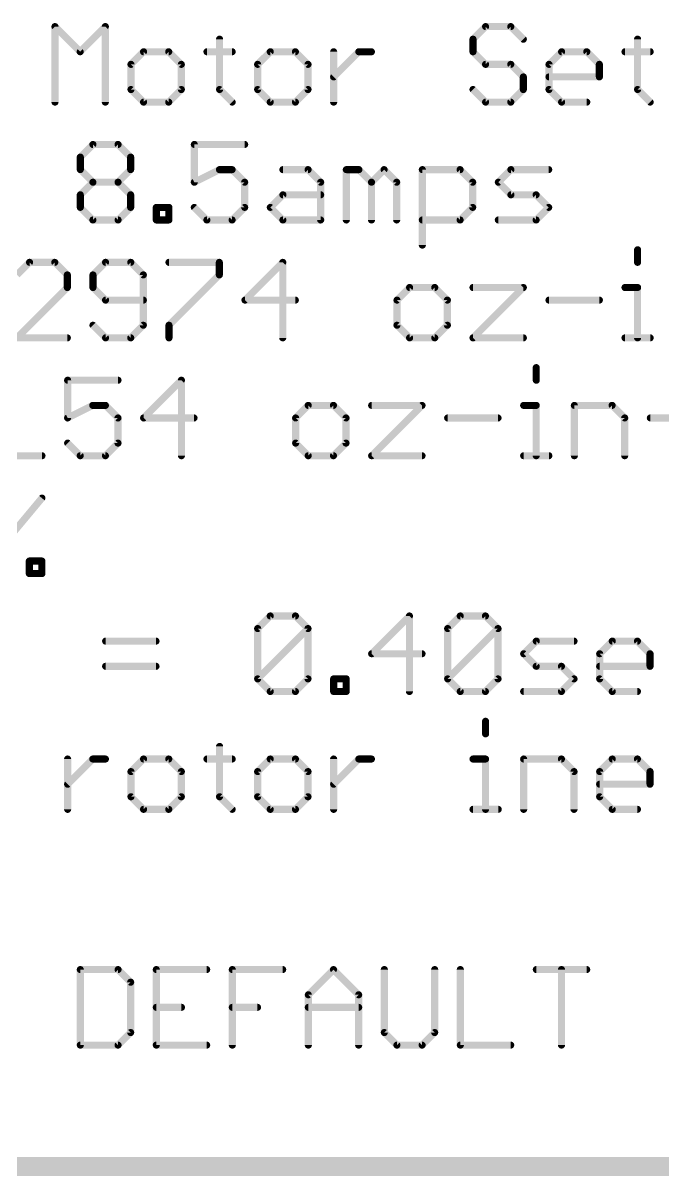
# Model space of a CAD drawing. Extents: x 0 to 387, y 0 to 260.
# Drawn here: x 326.39 to 340.18, y 129.34 to 154.18 of the extents above; entities that cross this region are included whole.
import ezdxf

# ---------------------------------------------------------------- set-up
doc = ezdxf.new("R2010")
doc.units = 0
doc.layers.add('91', color=94, linetype='CONTINUOUS')
doc.layers.add('94', color=14, linetype='CONTINUOUS')

msp = doc.modelspace()

# ---------------------------------------------------------------- linework, layer by layer
at = {"layer": '91', "const_width": 0.4064}
msp.add_lwpolyline([(353.06, 129.54), (294.64, 129.54)], dxfattribs=at)
at = {"layer": '94', "const_width": 0.1524}
for points in [[(327.0821, 152.4762), (327.0821, 154.1032)], [(327.0821, 154.1032), (327.6245, 153.5609)], [(327.6245, 153.5609), (328.1668, 154.1032)], [(328.1668, 154.1032), (328.1668, 152.4762)], [(336.3577, 154.1032), (336.0865, 153.832)], [(336.9, 154.1032), (336.3577, 154.1032)], [(337.1712, 153.832), (336.9, 154.1032)], [(330.6276, 153.832), (330.6276, 152.7474)], [(336.0865, 153.832), (336.0865, 153.5609)], [(339.632, 153.832), (339.632, 152.7474)], [(328.9905, 153.5609), (328.7193, 153.2897)], [(329.5328, 153.5609), (328.9905, 153.5609)], [(329.804, 153.2897), (329.5328, 153.5609)], [(330.3564, 153.5609), (330.8988, 153.5609)], [(331.7191, 153.5609), (331.4479, 153.2897)], [(332.2614, 153.5609), (331.7191, 153.5609)], [(332.5325, 153.2897), (332.2614, 153.5609)], [(333.085, 152.4762), (333.085, 153.5609)], [(333.085, 153.0185), (333.6274, 153.5609)], [(333.6274, 153.5609), (333.8985, 153.5609)], [(336.0865, 153.5609), (336.3577, 153.2897)], [(337.7237, 153.2897), (337.9948, 153.5609)], [(337.9948, 153.5609), (338.5371, 153.5609)], [(338.5371, 153.5609), (338.8083, 153.2897)], [(339.3608, 153.5609), (339.9031, 153.5609)], [(328.7193, 153.2897), (328.7193, 152.7474)], [(329.804, 152.7474), (329.804, 153.2897)], [(331.4479, 153.2897), (331.4479, 152.7474)], [(332.5325, 152.7474), (332.5325, 153.2897)], [(336.3577, 153.2897), (336.9, 153.2897)], [(336.9, 153.2897), (337.1712, 153.0185)], [(337.7237, 152.7474), (337.7237, 153.2897)], [(338.8083, 153.2897), (338.8083, 153.0185)], [(337.1712, 153.0185), (337.1712, 152.7474)], [(338.8083, 153.0185), (337.7237, 153.0185)], [(328.7193, 152.7474), (328.9905, 152.4762)], [(329.5328, 152.4762), (329.804, 152.7474)], [(330.6276, 152.7474), (330.8988, 152.4762)], [(331.4479, 152.7474), (331.7191, 152.4762)], [(332.2614, 152.4762), (332.5325, 152.7474)], [(336.3577, 152.4762), (336.0865, 152.7474)], [(337.1712, 152.7474), (336.9, 152.4762)], [(337.9948, 152.4762), (337.7237, 152.7474)], [(339.632, 152.7474), (339.9031, 152.4762)], [(328.9905, 152.4762), (329.5328, 152.4762)], [(331.7191, 152.4762), (332.2614, 152.4762)], [(336.9, 152.4762), (336.3577, 152.4762)], [(338.5371, 152.4762), (337.9948, 152.4762)], [(327.6279, 151.292), (327.899, 151.5632)], [(327.899, 151.5632), (328.4413, 151.5632)], [(328.4413, 151.5632), (328.7125, 151.292)], [(331.1683, 151.5632), (330.0836, 151.5632)], [(330.0836, 151.5632), (330.0836, 150.7497)], [(327.6279, 151.0209), (327.6279, 151.292)], [(328.7125, 151.292), (328.7125, 151.0209)], [(327.899, 150.7497), (327.6279, 151.0209)], [(328.7125, 151.0209), (328.4413, 150.7497)], [(330.0836, 150.7497), (330.6259, 151.0209)], [(330.6259, 151.0209), (330.8971, 151.0209)], [(330.8971, 151.0209), (331.1683, 150.7497)], [(331.9919, 151.0209), (332.5342, 151.0209)], [(332.5342, 151.0209), (332.8054, 150.7497)], [(333.3579, 149.9362), (333.3579, 151.0209)], [(333.3579, 151.0209), (333.6291, 151.0209)], [(333.6291, 151.0209), (333.9002, 150.7497)], [(333.9002, 150.7497), (334.1714, 151.0209)], [(334.1714, 151.0209), (334.4426, 150.7497)], [(334.9951, 149.3939), (334.9951, 151.0209)], [(334.9951, 151.0209), (335.8086, 151.0209)], [(335.8086, 151.0209), (336.0797, 150.7497)], [(336.6322, 150.7497), (336.9034, 151.0209)], [(336.9034, 151.0209), (337.7169, 151.0209)], [(327.6279, 150.4785), (327.899, 150.7497)], [(327.899, 150.7497), (328.4413, 150.7497)], [(328.4413, 150.7497), (328.7125, 150.4785)], [(331.1683, 150.7497), (331.1683, 150.2074)], [(332.8054, 150.7497), (332.8054, 149.9362)], [(333.9002, 150.7497), (333.9002, 149.9362)], [(334.4426, 150.7497), (334.4426, 149.9362)], [(336.0797, 150.7497), (336.0797, 150.2074)], [(336.9034, 150.4785), (336.6322, 150.7497)], [(327.6279, 150.2074), (327.6279, 150.4785)], [(328.7125, 150.4785), (328.7125, 150.2074)], [(331.7207, 150.2074), (331.9919, 150.4785)], [(331.9919, 150.4785), (332.8054, 150.4785)], [(337.4457, 150.4785), (336.9034, 150.4785)], [(337.7169, 150.2074), (337.4457, 150.4785)], [(327.899, 149.9362), (327.6279, 150.2074)], [(328.7125, 150.2074), (328.4413, 149.9362)], [(329.265, 149.9362), (329.265, 150.2074)], [(329.265, 150.2074), (329.5362, 150.2074)], [(329.5362, 150.2074), (329.5362, 149.9362)], [(330.3548, 149.9362), (330.0836, 150.2074)], [(331.1683, 150.2074), (330.8971, 149.9362)], [(331.9919, 149.9362), (331.7207, 150.2074)], [(336.0797, 150.2074), (335.8086, 149.9362)], [(337.4457, 149.9362), (337.7169, 150.2074)], [(328.4413, 149.9362), (327.899, 149.9362)], [(329.5362, 149.9362), (329.265, 149.9362)], [(330.8971, 149.9362), (330.3548, 149.9362)], [(332.8054, 149.9362), (331.9919, 149.9362)], [(335.8086, 149.9362), (334.9951, 149.9362)], [(336.6322, 149.9362), (337.4457, 149.9362)], [(339.632, 149.2944), (339.632, 149.0232)], [(326.5347, 149.0232), (326.2636, 148.752)], [(327.0771, 149.0232), (326.5347, 149.0232)], [(327.3482, 148.752), (327.0771, 149.0232)], [(328.1719, 149.0232), (327.9007, 148.752)], [(328.7142, 149.0232), (328.1719, 149.0232)], [(328.9854, 148.752), (328.7142, 149.0232)], [(329.5379, 149.0232), (330.6225, 149.0232)], [(330.6225, 149.0232), (330.6225, 148.752)], [(331.9885, 149.0232), (331.175, 148.2097)], [(331.9885, 147.3962), (331.9885, 149.0232)], [(327.3482, 148.4809), (327.3482, 148.752)], [(327.9007, 148.752), (327.9007, 148.4809)], [(328.9854, 147.6674), (328.9854, 148.752)], [(330.6225, 148.752), (329.5379, 147.6674)], [(326.2636, 147.3962), (327.3482, 148.4809)], [(327.9007, 148.4809), (328.1719, 148.2097)], [(334.7205, 148.4809), (334.4493, 148.2097)], [(335.2628, 148.4809), (334.7205, 148.4809)], [(335.534, 148.2097), (335.2628, 148.4809)], [(336.0865, 148.4809), (337.1712, 148.4809)], [(337.1712, 148.4809), (336.0865, 147.3962)], [(339.3608, 148.4809), (339.632, 148.4809)], [(339.632, 148.4809), (339.632, 147.3962)], [(328.1719, 148.2097), (328.9854, 148.2097)], [(331.175, 148.2097), (332.2597, 148.2097)], [(334.4493, 148.2097), (334.4493, 147.6674)], [(335.534, 147.6674), (335.534, 148.2097)], [(337.7237, 148.2097), (338.8083, 148.2097)], [(327.9007, 147.6674), (328.1719, 147.3962)], [(328.7142, 147.3962), (328.9854, 147.6674)], [(329.5379, 147.6674), (329.5379, 147.3962)], [(334.4493, 147.6674), (334.7205, 147.3962)], [(335.2628, 147.3962), (335.534, 147.6674)], [(327.3482, 147.3962), (326.2636, 147.3962)], [(328.1719, 147.3962), (328.7142, 147.3962)], [(334.7205, 147.3962), (335.2628, 147.3962)], [(336.0865, 147.3962), (337.1712, 147.3962)], [(339.3608, 147.3962), (339.9031, 147.3962)], [(337.4491, 146.7544), (337.4491, 146.4832)], [(328.4397, 146.4832), (327.355, 146.4832)], [(327.355, 146.4832), (327.355, 145.6697)], [(329.8056, 146.4832), (328.9922, 145.6697)], [(329.8056, 144.8562), (329.8056, 146.4832)], [(327.355, 145.6697), (327.8973, 145.9409)], [(327.8973, 145.9409), (328.1685, 145.9409)], [(328.1685, 145.9409), (328.4397, 145.6697)], [(332.5376, 145.9409), (332.2665, 145.6697)], [(333.08, 145.9409), (332.5376, 145.9409)], [(333.3511, 145.6697), (333.08, 145.9409)], [(333.9036, 145.9409), (334.9883, 145.9409)], [(334.9883, 145.9409), (333.9036, 144.8562)], [(337.1779, 145.9409), (337.4491, 145.9409)], [(337.4491, 145.9409), (337.4491, 144.8562)], [(338.2694, 144.8562), (338.2694, 145.9409)], [(338.2694, 145.9409), (339.0829, 145.9409)], [(339.0829, 145.9409), (339.354, 145.6697)], [(328.4397, 145.6697), (328.4397, 145.1274)], [(328.9922, 145.6697), (330.0768, 145.6697)], [(332.2665, 145.6697), (332.2665, 145.1274)], [(333.3511, 145.1274), (333.3511, 145.6697)], [(335.5408, 145.6697), (336.6254, 145.6697)], [(339.354, 145.6697), (339.354, 144.8562)], [(339.9065, 145.6697), (340.9912, 145.6697)], [(327.6262, 144.8562), (327.355, 145.1274)], [(328.4397, 145.1274), (328.1685, 144.8562)], [(332.2665, 145.1274), (332.5376, 144.8562)], [(333.08, 144.8562), (333.3511, 145.1274)], [(325.7178, 144.8562), (326.8025, 144.8562)], [(328.1685, 144.8562), (327.6262, 144.8562)], [(332.5376, 144.8562), (333.08, 144.8562)], [(333.9036, 144.8562), (334.9883, 144.8562)], [(337.1779, 144.8562), (337.7203, 144.8562)], [(325.445, 142.3162), (326.8008, 143.9432)], [(326.5296, 142.3162), (326.5296, 142.5874)], [(326.5296, 142.5874), (326.8008, 142.5874)], [(326.8008, 142.5874), (326.8008, 142.3162)], [(326.8008, 142.3162), (326.5296, 142.3162)], [(331.4479, 141.132), (331.7191, 141.4032)], [(331.7191, 141.4032), (332.2614, 141.4032)], [(332.2614, 141.4032), (332.5325, 141.132)], [(334.7171, 141.4032), (333.9036, 140.5897)], [(334.7171, 139.7762), (334.7171, 141.4032)], [(335.5408, 141.132), (335.8119, 141.4032)], [(335.8119, 141.4032), (336.3543, 141.4032)], [(336.3543, 141.4032), (336.6254, 141.132)], [(331.4479, 140.0474), (331.4479, 141.132)], [(331.4479, 140.0474), (332.5325, 141.132)], [(332.5325, 141.132), (332.5325, 140.0474)], [(335.5408, 140.0474), (335.5408, 141.132)], [(335.5408, 140.0474), (336.6254, 141.132)], [(336.6254, 141.132), (336.6254, 140.0474)], [(328.1736, 140.8609), (329.2582, 140.8609)], [(337.1779, 140.5897), (337.4491, 140.8609)], [(337.4491, 140.8609), (338.2626, 140.8609)], [(338.8151, 140.5897), (339.0863, 140.8609)], [(339.0863, 140.8609), (339.6286, 140.8609)], [(339.6286, 140.8609), (339.8998, 140.5897)], [(333.9036, 140.5897), (334.9883, 140.5897)], [(337.4491, 140.3185), (337.1779, 140.5897)], [(338.8151, 140.0474), (338.8151, 140.5897)], [(339.8998, 140.5897), (339.8998, 140.3185)], [(328.1736, 140.3185), (329.2582, 140.3185)], [(337.9914, 140.3185), (337.4491, 140.3185)], [(338.2626, 140.0474), (337.9914, 140.3185)], [(339.8998, 140.3185), (338.8151, 140.3185)], [(331.7191, 139.7762), (331.4479, 140.0474)], [(332.5325, 140.0474), (332.2614, 139.7762)], [(333.085, 139.7762), (333.085, 140.0474)], [(333.085, 140.0474), (333.3562, 140.0474)], [(333.3562, 140.0474), (333.3562, 139.7762)], [(335.8119, 139.7762), (335.5408, 140.0474)], [(336.6254, 140.0474), (336.3543, 139.7762)], [(337.9914, 139.7762), (338.2626, 140.0474)], [(339.0863, 139.7762), (338.8151, 140.0474)], [(332.2614, 139.7762), (331.7191, 139.7762)], [(333.3562, 139.7762), (333.085, 139.7762)], [(336.3543, 139.7762), (335.8119, 139.7762)], [(337.1779, 139.7762), (337.9914, 139.7762)], [(339.6286, 139.7762), (339.0863, 139.7762)], [(336.3577, 139.1344), (336.3577, 138.8632)], [(330.6276, 138.592), (330.6276, 137.5074)], [(327.355, 137.2362), (327.355, 138.3209)], [(327.355, 137.7785), (327.8973, 138.3209)], [(327.8973, 138.3209), (328.1685, 138.3209)], [(328.9905, 138.3209), (328.7193, 138.0497)], [(329.5328, 138.3209), (328.9905, 138.3209)], [(329.804, 138.0497), (329.5328, 138.3209)], [(330.3564, 138.3209), (330.8988, 138.3209)], [(331.7191, 138.3209), (331.4479, 138.0497)], [(332.2614, 138.3209), (331.7191, 138.3209)], [(332.5325, 138.0497), (332.2614, 138.3209)], [(333.085, 137.2362), (333.085, 138.3209)], [(333.085, 137.7785), (333.6274, 138.3209)], [(333.6274, 138.3209), (333.8985, 138.3209)], [(336.0865, 138.3209), (336.3577, 138.3209)], [(336.3577, 138.3209), (336.3577, 137.2362)], [(337.1779, 137.2362), (337.1779, 138.3209)], [(337.1779, 138.3209), (337.9914, 138.3209)], [(337.9914, 138.3209), (338.2626, 138.0497)], [(338.8151, 138.0497), (339.0863, 138.3209)], [(339.0863, 138.3209), (339.6286, 138.3209)], [(339.6286, 138.3209), (339.8998, 138.0497)], [(328.7193, 138.0497), (328.7193, 137.5074)], [(329.804, 137.5074), (329.804, 138.0497)], [(331.4479, 138.0497), (331.4479, 137.5074)], [(332.5325, 137.5074), (332.5325, 138.0497)], [(338.2626, 138.0497), (338.2626, 137.2362)], [(338.8151, 137.5074), (338.8151, 138.0497)], [(339.8998, 138.0497), (339.8998, 137.7785)], [(339.8998, 137.7785), (338.8151, 137.7785)], [(328.7193, 137.5074), (328.9905, 137.2362)], [(329.5328, 137.2362), (329.804, 137.5074)], [(330.6276, 137.5074), (330.8988, 137.2362)], [(331.4479, 137.5074), (331.7191, 137.2362)], [(332.2614, 137.2362), (332.5325, 137.5074)], [(339.0863, 137.2362), (338.8151, 137.5074)], [(328.9905, 137.2362), (329.5328, 137.2362)], [(331.7191, 137.2362), (332.2614, 137.2362)], [(336.0865, 137.2362), (336.6288, 137.2362)], [(339.6286, 137.2362), (339.0863, 137.2362)], [(327.6279, 133.7832), (327.6279, 132.1562)], [(328.4413, 133.7832), (327.6279, 133.7832)], [(328.7125, 133.512), (328.4413, 133.7832)], [(330.3497, 133.7832), (329.265, 133.7832)], [(329.265, 133.7832), (329.265, 132.1562)], [(330.9022, 132.1562), (330.9022, 133.7832)], [(330.9022, 133.7832), (331.9868, 133.7832)], [(332.5393, 133.2409), (333.0817, 133.7832)], [(333.0817, 133.7832), (333.624, 133.2409)], [(334.1765, 133.7832), (334.1765, 132.4274)], [(335.2611, 132.4274), (335.2611, 133.7832)], [(335.8136, 133.7832), (335.8136, 132.1562)], [(337.4508, 133.7832), (338.5355, 133.7832)], [(337.9931, 132.1562), (337.9931, 133.7832)], [(328.7125, 132.4274), (328.7125, 133.512)], [(332.5393, 132.1562), (332.5393, 133.2409)], [(333.624, 133.2409), (333.624, 132.1562)], [(329.265, 132.9697), (329.8073, 132.9697)], [(330.9022, 132.9697), (331.4445, 132.9697)], [(332.5393, 132.9697), (333.624, 132.9697)], [(328.4413, 132.1562), (328.7125, 132.4274)], [(334.1765, 132.4274), (334.4476, 132.1562)], [(334.99, 132.1562), (335.2611, 132.4274)], [(327.6279, 132.1562), (328.4413, 132.1562)], [(329.265, 132.1562), (330.3497, 132.1562)], [(334.4476, 132.1562), (334.99, 132.1562)], [(335.8136, 132.1562), (336.8983, 132.1562)]]:
    msp.add_lwpolyline(points, dxfattribs=at)
at = {"layer": '94', "const_width": 0.0762}
for points in [[(327.1202, 154.1032, 1), (327.044, 154.1032)], [(327.1091, 154.1301, 1), (327.0552, 154.0762)], [(328.2049, 154.1032, 1), (328.1287, 154.1032)], [(328.1937, 154.0762, 1), (328.1399, 154.1301)], [(336.3577, 154.1413, 1), (336.3577, 154.0651)], [(336.3846, 154.0762, 1), (336.3307, 154.1301)], [(336.9269, 154.1301, 1), (336.8731, 154.0762)], [(336.9, 154.0651, 1), (336.9, 154.1413)], [(330.6657, 153.832, 1), (330.5895, 153.832)], [(336.1246, 153.832, 1), (336.0484, 153.832)], [(336.0596, 153.859, 1), (336.1134, 153.8051)], [(337.1442, 153.8051, 1), (337.1981, 153.859)], [(339.6701, 153.832, 1), (339.5939, 153.832)], [(327.5975, 153.5878, 1), (327.6514, 153.5339)], [(327.5975, 153.5339, 1), (327.6514, 153.5878)], [(328.9905, 153.599, 1), (328.9905, 153.5228)], [(329.0174, 153.5339, 1), (328.9635, 153.5878)], [(329.5597, 153.5878, 1), (329.5058, 153.5339)], [(329.5328, 153.5228, 1), (329.5328, 153.599)], [(330.3564, 153.599, 1), (330.3564, 153.5228)], [(330.8988, 153.5228, 1), (330.8988, 153.599)], [(331.7191, 153.599, 1), (331.7191, 153.5228)], [(331.746, 153.5339, 1), (331.6921, 153.5878)], [(332.2883, 153.5878, 1), (332.2344, 153.5339)], [(332.2614, 153.5228, 1), (332.2614, 153.599)], [(333.1231, 153.5609, 1), (333.0469, 153.5609)], [(333.6274, 153.599, 1), (333.6274, 153.5228)], [(333.6543, 153.5339, 1), (333.6004, 153.5878)], [(333.8985, 153.5228, 1), (333.8985, 153.599)], [(336.1134, 153.5878, 1), (336.0596, 153.5339)], [(336.0484, 153.5609, 1), (336.1246, 153.5609)], [(337.9948, 153.599, 1), (337.9948, 153.5228)], [(338.0218, 153.5339, 1), (337.9679, 153.5878)], [(338.5641, 153.5878, 1), (338.5102, 153.5339)], [(338.5371, 153.5228, 1), (338.5371, 153.599)], [(339.3608, 153.599, 1), (339.3608, 153.5228)], [(339.9031, 153.5228, 1), (339.9031, 153.599)], [(328.7574, 153.2897, 1), (328.6812, 153.2897)], [(328.6924, 153.3166, 1), (328.7462, 153.2628)], [(329.8421, 153.2897, 1), (329.7659, 153.2897)], [(329.777, 153.2628, 1), (329.8309, 153.3166)], [(331.486, 153.2897, 1), (331.4098, 153.2897)], [(331.4209, 153.3166, 1), (331.4748, 153.2628)], [(332.5706, 153.2897, 1), (332.4944, 153.2897)], [(332.5056, 153.2628, 1), (332.5595, 153.3166)], [(336.3577, 153.3278, 1), (336.3577, 153.2516)], [(336.3307, 153.2628, 1), (336.3846, 153.3166)], [(336.9269, 153.3166, 1), (336.873, 153.2628)], [(336.9, 153.2516, 1), (336.9, 153.3278)], [(337.7618, 153.2897, 1), (337.6856, 153.2897)], [(337.6967, 153.3166, 1), (337.7506, 153.2628)], [(338.8464, 153.2897, 1), (338.7702, 153.2897)], [(338.7814, 153.2628, 1), (338.8353, 153.3166)], [(333.0581, 153.0455, 1), (333.112, 152.9916)], [(337.2093, 153.0185, 1), (337.1331, 153.0185)], [(337.1442, 152.9916, 1), (337.1981, 153.0455)], [(337.7237, 153.0566, 1), (337.7237, 152.9804)], [(338.7702, 153.0185, 1), (338.8464, 153.0185)], [(338.8083, 152.9804, 1), (338.8083, 153.0566)], [(328.7462, 152.7743, 1), (328.6924, 152.7204)], [(328.6812, 152.7474, 1), (328.7574, 152.7474)], [(329.7659, 152.7474, 1), (329.8421, 152.7474)], [(329.8309, 152.7204, 1), (329.777, 152.7743)], [(330.6546, 152.7743, 1), (330.6007, 152.7204)], [(330.5895, 152.7474, 1), (330.6657, 152.7474)], [(331.4748, 152.7743, 1), (331.4209, 152.7204)], [(331.4098, 152.7474, 1), (331.486, 152.7474)], [(332.4944, 152.7474, 1), (332.5706, 152.7474)], [(332.5595, 152.7204, 1), (332.5056, 152.7743)], [(336.1134, 152.7743, 1), (336.0596, 152.7204)], [(337.1331, 152.7474, 1), (337.2093, 152.7474)], [(337.1981, 152.7204, 1), (337.1442, 152.7743)], [(337.7506, 152.7743, 1), (337.6967, 152.7204)], [(337.6856, 152.7474, 1), (337.7618, 152.7474)], [(339.6589, 152.7743, 1), (339.605, 152.7204)], [(339.5939, 152.7474, 1), (339.6701, 152.7474)], [(328.9905, 152.5143, 1), (328.9905, 152.4381)], [(328.9635, 152.4493, 1), (329.0174, 152.5031)], [(329.5058, 152.5031, 1), (329.5597, 152.4493)], [(329.5328, 152.4381, 1), (329.5328, 152.5143)], [(330.8718, 152.4493, 1), (330.9257, 152.5031)], [(331.7191, 152.5143, 1), (331.7191, 152.4381)], [(331.6921, 152.4493, 1), (331.746, 152.5031)], [(332.2344, 152.5031, 1), (332.2883, 152.4493)], [(332.2614, 152.4381, 1), (332.2614, 152.5143)], [(336.3577, 152.5143, 1), (336.3577, 152.4381)], [(336.3307, 152.4493, 1), (336.3846, 152.5031)], [(336.8731, 152.5031, 1), (336.9269, 152.4493)], [(336.9, 152.4381, 1), (336.9, 152.5143)], [(337.9948, 152.5143, 1), (337.9948, 152.4381)], [(337.9679, 152.4493, 1), (338.0218, 152.5031)], [(338.5371, 152.4381, 1), (338.5371, 152.5143)], [(339.8762, 152.4493, 1), (339.9301, 152.5031)], [(327.044, 152.4762, 1), (327.1202, 152.4762)], [(328.1287, 152.4762, 1), (328.2049, 152.4762)], [(333.0469, 152.4762, 1), (333.1231, 152.4762)], [(327.899, 151.6013, 1), (327.899, 151.5251)], [(327.926, 151.5362, 1), (327.8721, 151.5901)], [(328.4683, 151.5901, 1), (328.4144, 151.5362)], [(328.4413, 151.5251, 1), (328.4413, 151.6013)], [(330.0836, 151.6013, 1), (330.0836, 151.5251)], [(330.1217, 151.5632, 1), (330.0455, 151.5632)], [(331.1683, 151.5251, 1), (331.1683, 151.6013)], [(327.6009, 151.319, 1), (327.6548, 151.2651)], [(327.666, 151.292, 1), (327.5898, 151.292)], [(328.7506, 151.292, 1), (328.6744, 151.292)], [(328.6856, 151.2651, 1), (328.7395, 151.319)], [(327.6548, 151.0478, 1), (327.6009, 150.9939)], [(327.5898, 151.0209, 1), (327.666, 151.0209)], [(328.6744, 151.0209, 1), (328.7506, 151.0209)], [(328.7395, 150.9939, 1), (328.6856, 151.0478)], [(330.6259, 151.059, 1), (330.6259, 150.9828)], [(330.643, 150.9868, 1), (330.6089, 151.0549)], [(330.924, 151.0478, 1), (330.8701, 150.9939)], [(330.8971, 150.9828, 1), (330.8971, 151.059)], [(331.9919, 151.059, 1), (331.9919, 150.9828)], [(332.5612, 151.0478, 1), (332.5073, 150.9939)], [(332.5342, 150.9828, 1), (332.5342, 151.059)], [(333.396, 151.0209, 1), (333.3198, 151.0209)], [(333.3579, 151.059, 1), (333.3579, 150.9828)], [(333.656, 151.0478, 1), (333.6021, 150.9939)], [(333.6291, 150.9828, 1), (333.6291, 151.059)], [(334.1983, 151.0478, 1), (334.1445, 150.9939)], [(334.1983, 150.9939, 1), (334.1445, 151.0478)], [(335.0332, 151.0209, 1), (334.957, 151.0209)], [(334.9951, 151.059, 1), (334.9951, 150.9828)], [(335.8355, 151.0478, 1), (335.7816, 150.9939)], [(335.8086, 150.9828, 1), (335.8086, 151.059)], [(336.9034, 151.059, 1), (336.9034, 150.9828)], [(336.9303, 150.9939, 1), (336.8764, 151.0478)], [(337.7169, 150.9828, 1), (337.7169, 151.059)], [(327.899, 150.7878, 1), (327.899, 150.7116)], [(327.926, 150.7228, 1), (327.8721, 150.7766)], [(327.8721, 150.7228, 1), (327.926, 150.7766)], [(328.4683, 150.7766, 1), (328.4144, 150.7228)], [(328.4144, 150.7766, 1), (328.4683, 150.7228)], [(328.4413, 150.7116, 1), (328.4413, 150.7878)], [(330.0666, 150.7838, 1), (330.1006, 150.7156)], [(331.2063, 150.7497, 1), (331.1302, 150.7497)], [(331.1413, 150.7228, 1), (331.1952, 150.7766)], [(332.8435, 150.7497, 1), (332.7673, 150.7497)], [(332.7785, 150.7228, 1), (332.8323, 150.7766)], [(333.9383, 150.7497, 1), (333.8621, 150.7497)], [(333.8733, 150.7766, 1), (333.9272, 150.7228)], [(333.8733, 150.7228, 1), (333.9272, 150.7766)], [(334.4807, 150.7497, 1), (334.4045, 150.7497)], [(334.4156, 150.7228, 1), (334.4695, 150.7766)], [(336.1178, 150.7497, 1), (336.0416, 150.7497)], [(336.0528, 150.7228, 1), (336.1067, 150.7766)], [(336.6592, 150.7766, 1), (336.6053, 150.7228)], [(336.6053, 150.7766, 1), (336.6592, 150.7228)], [(327.666, 150.4785, 1), (327.5898, 150.4785)], [(328.7506, 150.4785, 1), (328.6744, 150.4785)], [(330.0455, 150.7497, 1), (330.1217, 150.7497)], [(331.9919, 150.5166, 1), (331.9919, 150.4404)], [(332.0189, 150.4516, 1), (331.965, 150.5055)], [(332.8054, 150.4404, 1), (332.8054, 150.5166)], [(336.9034, 150.5166, 1), (336.9034, 150.4404)], [(337.4727, 150.5055, 1), (337.4188, 150.4516)], [(337.4457, 150.4404, 1), (337.4457, 150.5166)], [(327.6009, 150.5055, 1), (327.6548, 150.4516)], [(328.6856, 150.4516, 1), (328.7395, 150.5055)], [(336.8764, 150.4516, 1), (336.9303, 150.5055)], [(327.6548, 150.2343, 1), (327.6009, 150.1804)], [(327.5898, 150.2074, 1), (327.666, 150.2074)], [(328.6744, 150.2074, 1), (328.7506, 150.2074)], [(328.7395, 150.1804, 1), (328.6856, 150.2343)], [(329.3031, 150.2074, 1), (329.2269, 150.2074)], [(329.265, 150.2455, 1), (329.265, 150.1693)], [(329.5743, 150.2074, 1), (329.4981, 150.2074)], [(329.5362, 150.1693, 1), (329.5362, 150.2455)], [(330.1105, 150.2343, 1), (330.0566, 150.1804)], [(331.1302, 150.2074, 1), (331.2063, 150.2074)], [(331.1952, 150.1804, 1), (331.1413, 150.2343)], [(331.7477, 150.2343, 1), (331.6938, 150.1804)], [(331.6938, 150.2343, 1), (331.7477, 150.1804)], [(336.0416, 150.2074, 1), (336.1178, 150.2074)], [(336.1067, 150.1804, 1), (336.0528, 150.2343)], [(337.7438, 150.1804, 1), (337.6899, 150.2343)], [(337.6899, 150.1804, 1), (337.7438, 150.2343)], [(327.899, 149.9743, 1), (327.899, 149.8981)], [(327.8721, 149.9093, 1), (327.926, 149.9631)], [(328.4144, 149.9631, 1), (328.4683, 149.9093)], [(328.4413, 149.8981, 1), (328.4413, 149.9743)], [(329.265, 149.9743, 1), (329.265, 149.8981)], [(329.2269, 149.9362, 1), (329.3031, 149.9362)], [(329.4981, 149.9362, 1), (329.5743, 149.9362)], [(329.5362, 149.8981, 1), (329.5362, 149.9743)], [(330.3548, 149.9743, 1), (330.3548, 149.8981)], [(330.3278, 149.9093, 1), (330.3817, 149.9631)], [(330.8701, 149.9631, 1), (330.924, 149.9093)], [(330.8971, 149.8981, 1), (330.8971, 149.9743)], [(331.9919, 149.9743, 1), (331.9919, 149.8981)], [(331.965, 149.9093, 1), (332.0189, 149.9631)], [(332.7673, 149.9362, 1), (332.8435, 149.9362)], [(332.8054, 149.8981, 1), (332.8054, 149.9743)], [(333.3198, 149.9362, 1), (333.396, 149.9362)], [(333.8621, 149.9362, 1), (333.9383, 149.9362)], [(334.4045, 149.9362, 1), (334.4807, 149.9362)], [(334.9951, 149.9743, 1), (334.9951, 149.8981)], [(335.7816, 149.9631, 1), (335.8355, 149.9093)], [(335.8086, 149.8981, 1), (335.8086, 149.9743)], [(336.6322, 149.9743, 1), (336.6322, 149.8981)], [(337.4188, 149.9631, 1), (337.4726, 149.9093)], [(337.4457, 149.8981, 1), (337.4457, 149.9743)], [(334.957, 149.3939, 1), (335.0332, 149.3939)], [(339.6701, 149.2944, 1), (339.5939, 149.2944)], [(326.5347, 149.0613, 1), (326.5347, 148.9851)], [(326.5617, 148.9962, 1), (326.5078, 149.0501)], [(327.104, 149.0501, 1), (327.0501, 148.9962)], [(327.0771, 148.9851, 1), (327.0771, 149.0613)], [(328.1719, 149.0613, 1), (328.1719, 148.9851)], [(328.1988, 148.9962, 1), (328.1449, 149.0501)], [(328.7411, 149.0501, 1), (328.6873, 148.9962)], [(328.7142, 148.9851, 1), (328.7142, 149.0613)], [(329.5379, 149.0613, 1), (329.5379, 148.9851)], [(330.6606, 149.0232, 1), (330.5844, 149.0232)], [(330.6225, 148.9851, 1), (330.6225, 149.0613)], [(332.0266, 149.0232, 1), (331.9504, 149.0232)], [(332.0155, 148.9962, 1), (331.9616, 149.0501)], [(339.5939, 149.0232, 1), (339.6701, 149.0232)], [(327.3863, 148.752, 1), (327.3101, 148.752)], [(327.3213, 148.7251, 1), (327.3752, 148.779)], [(327.9388, 148.752, 1), (327.8626, 148.752)], [(327.8738, 148.779, 1), (327.9277, 148.7251)], [(329.0235, 148.752, 1), (328.9473, 148.752)], [(328.9584, 148.7251, 1), (329.0123, 148.779)], [(330.6495, 148.7251, 1), (330.5956, 148.779)], [(330.5844, 148.752, 1), (330.6606, 148.752)], [(327.3101, 148.4809, 1), (327.3863, 148.4809)], [(327.3752, 148.4539, 1), (327.3213, 148.5078)], [(327.9277, 148.5078, 1), (327.8738, 148.4539)], [(327.8626, 148.4809, 1), (327.9388, 148.4809)], [(334.7205, 148.519, 1), (334.7205, 148.4428)], [(334.7474, 148.4539, 1), (334.6936, 148.5078)], [(335.2898, 148.5078, 1), (335.2359, 148.4539)], [(335.2628, 148.4428, 1), (335.2628, 148.519)], [(336.0865, 148.519, 1), (336.0865, 148.4428)], [(337.1981, 148.4539, 1), (337.1442, 148.5078)], [(337.1712, 148.4428, 1), (337.1712, 148.519)], [(339.3608, 148.519, 1), (339.3608, 148.4428)], [(339.6701, 148.4809, 1), (339.5939, 148.4809)], [(339.632, 148.4428, 1), (339.632, 148.519)], [(328.1719, 148.2478, 1), (328.1719, 148.1716)], [(328.1449, 148.1828, 1), (328.1988, 148.2366)], [(328.9854, 148.1716, 1), (328.9854, 148.2478)], [(331.175, 148.2478, 1), (331.175, 148.1716)], [(331.1481, 148.2366, 1), (331.202, 148.1828)], [(332.2597, 148.1716, 1), (332.2597, 148.2478)], [(334.4874, 148.2097, 1), (334.4112, 148.2097)], [(334.4224, 148.2366, 1), (334.4763, 148.1828)], [(335.5721, 148.2097, 1), (335.4959, 148.2097)], [(335.5071, 148.1828, 1), (335.5609, 148.2366)], [(337.7237, 148.2478, 1), (337.7237, 148.1716)], [(338.8083, 148.1716, 1), (338.8083, 148.2478)], [(327.9277, 147.6943, 1), (327.8738, 147.6404)], [(328.9473, 147.6674, 1), (329.0235, 147.6674)], [(329.0123, 147.6404, 1), (328.9584, 147.6943)], [(329.5109, 147.6943, 1), (329.5648, 147.6404)], [(329.576, 147.6674, 1), (329.4998, 147.6674)], [(334.4763, 147.6943, 1), (334.4224, 147.6404)], [(334.4112, 147.6674, 1), (334.4874, 147.6674)], [(335.4959, 147.6674, 1), (335.5721, 147.6674)], [(335.5609, 147.6404, 1), (335.5071, 147.6943)], [(327.3482, 147.3581, 1), (327.3482, 147.4343)], [(328.1719, 147.4343, 1), (328.1719, 147.3581)], [(328.1449, 147.3693, 1), (328.1988, 147.4231)], [(328.6873, 147.4231, 1), (328.7411, 147.3693)], [(328.7142, 147.3581, 1), (328.7142, 147.4343)], [(329.4998, 147.3962, 1), (329.576, 147.3962)], [(331.9504, 147.3962, 1), (332.0266, 147.3962)], [(334.7205, 147.4343, 1), (334.7205, 147.3581)], [(334.6936, 147.3693, 1), (334.7474, 147.4231)], [(335.2359, 147.4231, 1), (335.2898, 147.3693)], [(335.2628, 147.3581, 1), (335.2628, 147.4343)], [(336.0865, 147.4343, 1), (336.0865, 147.3581)], [(336.0596, 147.4231, 1), (336.1134, 147.3693)], [(337.1712, 147.3581, 1), (337.1712, 147.4343)], [(339.3608, 147.4343, 1), (339.3608, 147.3581)], [(339.5939, 147.3962, 1), (339.6701, 147.3962)], [(339.9031, 147.3581, 1), (339.9031, 147.4343)], [(337.4872, 146.7544, 1), (337.411, 146.7544)], [(327.355, 146.5213, 1), (327.355, 146.4451)], [(327.3931, 146.4832, 1), (327.3169, 146.4832)], [(328.4397, 146.4451, 1), (328.4397, 146.5213)], [(329.8437, 146.4832, 1), (329.7675, 146.4832)], [(329.8326, 146.4562, 1), (329.7787, 146.5101)], [(337.411, 146.4832, 1), (337.4872, 146.4832)], [(327.8973, 145.979, 1), (327.8973, 145.9028)], [(327.9144, 145.9068, 1), (327.8803, 145.9749)], [(328.1954, 145.9678, 1), (328.1415, 145.9139)], [(328.1685, 145.9028, 1), (328.1685, 145.979)], [(332.5376, 145.979, 1), (332.5376, 145.9028)], [(332.5646, 145.9139, 1), (332.5107, 145.9678)], [(333.1069, 145.9678, 1), (333.053, 145.9139)], [(333.08, 145.9028, 1), (333.08, 145.979)], [(333.9036, 145.979, 1), (333.9036, 145.9028)], [(335.0152, 145.9139, 1), (334.9613, 145.9678)], [(334.9883, 145.9028, 1), (334.9883, 145.979)], [(337.1779, 145.979, 1), (337.1779, 145.9028)], [(337.4872, 145.9409, 1), (337.411, 145.9409)], [(337.4491, 145.9028, 1), (337.4491, 145.979)], [(338.3075, 145.9409, 1), (338.2313, 145.9409)], [(338.2694, 145.979, 1), (338.2694, 145.9028)], [(339.1098, 145.9678, 1), (339.0559, 145.9139)], [(339.0829, 145.9028, 1), (339.0829, 145.979)], [(327.338, 145.7038, 1), (327.372, 145.6356)], [(327.3169, 145.6697, 1), (327.3931, 145.6697)], [(328.4778, 145.6697, 1), (328.4016, 145.6697)], [(328.4127, 145.6428, 1), (328.4666, 145.6966)], [(328.9922, 145.7078, 1), (328.9922, 145.6316)], [(328.9652, 145.6966, 1), (329.0191, 145.6428)], [(330.0768, 145.6316, 1), (330.0768, 145.7078)], [(332.3046, 145.6697, 1), (332.2284, 145.6697)], [(332.2395, 145.6966, 1), (332.2934, 145.6428)], [(333.3892, 145.6697, 1), (333.313, 145.6697)], [(333.3242, 145.6428, 1), (333.3781, 145.6966)], [(335.5408, 145.7078, 1), (335.5408, 145.6316)], [(336.6254, 145.6316, 1), (336.6254, 145.7078)], [(339.3921, 145.6697, 1), (339.3159, 145.6697)], [(339.3271, 145.6428, 1), (339.381, 145.6966)], [(339.9065, 145.7078, 1), (339.9065, 145.6316)], [(327.3819, 145.1543, 1), (327.3281, 145.1004)], [(328.4016, 145.1274, 1), (328.4778, 145.1274)], [(328.4666, 145.1004, 1), (328.4127, 145.1543)], [(332.2934, 145.1543, 1), (332.2395, 145.1004)], [(332.2284, 145.1274, 1), (332.3046, 145.1274)], [(333.313, 145.1274, 1), (333.3892, 145.1274)], [(333.3781, 145.1004, 1), (333.3242, 145.1543)], [(326.8025, 144.8181, 1), (326.8025, 144.8943)], [(327.6262, 144.8943, 1), (327.6262, 144.8181)], [(327.5992, 144.8293, 1), (327.6531, 144.8831)], [(328.1416, 144.8831, 1), (328.1954, 144.8293)], [(328.1685, 144.8181, 1), (328.1685, 144.8943)], [(329.7675, 144.8562, 1), (329.8437, 144.8562)], [(332.5376, 144.8943, 1), (332.5376, 144.8181)], [(332.5107, 144.8293, 1), (332.5646, 144.8831)], [(333.053, 144.8831, 1), (333.1069, 144.8293)], [(333.08, 144.8181, 1), (333.08, 144.8943)], [(333.9036, 144.8943, 1), (333.9036, 144.8181)], [(333.8767, 144.8831, 1), (333.9306, 144.8293)], [(334.9883, 144.8181, 1), (334.9883, 144.8943)], [(337.1779, 144.8943, 1), (337.1779, 144.8181)], [(337.411, 144.8562, 1), (337.4872, 144.8562)], [(337.7203, 144.8181, 1), (337.7203, 144.8943)], [(338.2313, 144.8562, 1), (338.3075, 144.8562)], [(339.3159, 144.8562, 1), (339.3921, 144.8562)], [(326.8301, 143.9188, 1), (326.7715, 143.9676)], [(326.5677, 142.5874, 1), (326.4915, 142.5874)], [(326.5296, 142.6255, 1), (326.5296, 142.5493)], [(326.8389, 142.5874, 1), (326.7627, 142.5874)], [(326.8008, 142.5493, 1), (326.8008, 142.6255)], [(326.5296, 142.3543, 1), (326.5296, 142.2781)], [(326.4915, 142.3162, 1), (326.5677, 142.3162)], [(326.7627, 142.3162, 1), (326.8389, 142.3162)], [(326.8008, 142.2781, 1), (326.8008, 142.3543)], [(331.7191, 141.4413, 1), (331.7191, 141.3651)], [(331.746, 141.3762, 1), (331.6921, 141.4301)], [(332.2883, 141.4301, 1), (332.2344, 141.3762)], [(332.2614, 141.3651, 1), (332.2614, 141.4413)], [(334.7552, 141.4032, 1), (334.679, 141.4032)], [(334.7441, 141.3762, 1), (334.6902, 141.4301)], [(335.8119, 141.4413, 1), (335.8119, 141.3651)], [(335.8389, 141.3762, 1), (335.785, 141.4301)], [(336.3812, 141.4301, 1), (336.3273, 141.3762)], [(336.3543, 141.3651, 1), (336.3543, 141.4413)], [(331.4209, 141.159, 1), (331.4748, 141.1051)], [(331.486, 141.132, 1), (331.4098, 141.132)], [(332.5706, 141.132, 1), (332.4944, 141.132)], [(332.5595, 141.1051, 1), (332.5056, 141.159)], [(332.5056, 141.1051, 1), (332.5595, 141.159)], [(335.5138, 141.159, 1), (335.5677, 141.1051)], [(335.5789, 141.132, 1), (335.5027, 141.132)], [(336.6635, 141.132, 1), (336.5873, 141.132)], [(336.6524, 141.1051, 1), (336.5985, 141.159)], [(336.5985, 141.1051, 1), (336.6524, 141.159)], [(328.1736, 140.899, 1), (328.1736, 140.8228)], [(329.2582, 140.8228, 1), (329.2582, 140.899)], [(337.4491, 140.899, 1), (337.4491, 140.8228)], [(337.476, 140.8339, 1), (337.4222, 140.8878)], [(338.2626, 140.8228, 1), (338.2626, 140.899)], [(339.0863, 140.899, 1), (339.0863, 140.8228)], [(339.1132, 140.8339, 1), (339.0593, 140.8878)], [(339.6555, 140.8878, 1), (339.6016, 140.8339)], [(339.6286, 140.8228, 1), (339.6286, 140.899)], [(333.9036, 140.6278, 1), (333.9036, 140.5516)], [(333.8767, 140.6166, 1), (333.9306, 140.5628)], [(334.9883, 140.5516, 1), (334.9883, 140.6278)], [(337.2049, 140.6166, 1), (337.151, 140.5628)], [(337.151, 140.6166, 1), (337.2049, 140.5628)], [(338.8532, 140.5897, 1), (338.777, 140.5897)], [(338.7881, 140.6166, 1), (338.842, 140.5628)], [(339.9379, 140.5897, 1), (339.8617, 140.5897)], [(339.8728, 140.5628, 1), (339.9267, 140.6166)], [(328.1736, 140.3566, 1), (328.1736, 140.2804)], [(329.2582, 140.2804, 1), (329.2582, 140.3566)], [(337.4491, 140.3566, 1), (337.4491, 140.2804)], [(337.4222, 140.2916, 1), (337.476, 140.3455)], [(338.0184, 140.3455, 1), (337.9645, 140.2916)], [(337.9914, 140.2804, 1), (337.9914, 140.3566)], [(338.8151, 140.3566, 1), (338.8151, 140.2804)], [(339.8998, 140.2804, 1), (339.8998, 140.3566)], [(331.4748, 140.0743, 1), (331.4209, 140.0204)], [(331.4209, 140.0743, 1), (331.4748, 140.0204)], [(332.5595, 140.0204, 1), (332.5056, 140.0743)], [(333.1231, 140.0474, 1), (333.0469, 140.0474)], [(333.085, 140.0855, 1), (333.085, 140.0093)], [(333.3943, 140.0474, 1), (333.3181, 140.0474)], [(333.3562, 140.0093, 1), (333.3562, 140.0855)], [(335.5677, 140.0743, 1), (335.5138, 140.0204)], [(335.5138, 140.0743, 1), (335.5677, 140.0204)], [(336.6524, 140.0204, 1), (336.5985, 140.0743)], [(338.2895, 140.0204, 1), (338.2357, 140.0743)], [(338.2357, 140.0204, 1), (338.2895, 140.0743)], [(338.842, 140.0743, 1), (338.7881, 140.0204)], [(339.8617, 140.3185, 1), (339.9379, 140.3185)], [(331.4098, 140.0474, 1), (331.486, 140.0474)], [(332.4944, 140.0474, 1), (332.5706, 140.0474)], [(335.5027, 140.0474, 1), (335.5789, 140.0474)], [(336.5873, 140.0474, 1), (336.6635, 140.0474)], [(338.777, 140.0474, 1), (338.8532, 140.0474)], [(331.7191, 139.8143, 1), (331.7191, 139.7381)], [(331.6921, 139.7493, 1), (331.746, 139.8031)], [(332.2344, 139.8031, 1), (332.2883, 139.7493)], [(332.2614, 139.7381, 1), (332.2614, 139.8143)], [(333.085, 139.8143, 1), (333.085, 139.7381)], [(333.0469, 139.7762, 1), (333.1231, 139.7762)], [(333.3181, 139.7762, 1), (333.3943, 139.7762)], [(333.3562, 139.7381, 1), (333.3562, 139.8143)], [(334.679, 139.7762, 1), (334.7552, 139.7762)], [(335.8119, 139.8143, 1), (335.8119, 139.7381)], [(335.785, 139.7493, 1), (335.8389, 139.8031)], [(336.3273, 139.8031, 1), (336.3812, 139.7493)], [(336.3543, 139.7381, 1), (336.3543, 139.8143)], [(337.1779, 139.8143, 1), (337.1779, 139.7381)], [(337.9645, 139.8031, 1), (338.0184, 139.7493)], [(337.9914, 139.7381, 1), (337.9914, 139.8143)], [(339.0863, 139.8143, 1), (339.0863, 139.7381)], [(339.0593, 139.7493, 1), (339.1132, 139.8031)], [(339.6286, 139.7381, 1), (339.6286, 139.8143)], [(336.3958, 139.1344, 1), (336.3196, 139.1344)], [(336.3196, 138.8632, 1), (336.3958, 138.8632)], [(330.6657, 138.592, 1), (330.5895, 138.592)], [(327.3931, 138.3209, 1), (327.3169, 138.3209)], [(327.8973, 138.359, 1), (327.8973, 138.2828)], [(327.9243, 138.2939, 1), (327.8704, 138.3478)], [(328.1685, 138.2828, 1), (328.1685, 138.359)], [(328.9905, 138.359, 1), (328.9905, 138.2828)], [(329.0174, 138.2939, 1), (328.9635, 138.3478)], [(329.5597, 138.3478, 1), (329.5058, 138.2939)], [(329.5328, 138.2828, 1), (329.5328, 138.359)], [(330.3564, 138.359, 1), (330.3564, 138.2828)], [(330.8988, 138.2828, 1), (330.8988, 138.359)], [(331.7191, 138.359, 1), (331.7191, 138.2828)], [(331.746, 138.2939, 1), (331.6921, 138.3478)], [(332.2883, 138.3478, 1), (332.2344, 138.2939)], [(332.2614, 138.2828, 1), (332.2614, 138.359)], [(333.1231, 138.3209, 1), (333.0469, 138.3209)], [(333.6274, 138.359, 1), (333.6274, 138.2828)], [(333.6543, 138.2939, 1), (333.6004, 138.3478)], [(333.8985, 138.2828, 1), (333.8985, 138.359)], [(336.0865, 138.359, 1), (336.0865, 138.2828)], [(336.3958, 138.3209, 1), (336.3196, 138.3209)], [(336.3577, 138.2828, 1), (336.3577, 138.359)], [(337.216, 138.3209, 1), (337.1398, 138.3209)], [(337.1779, 138.359, 1), (337.1779, 138.2828)], [(338.0184, 138.3478, 1), (337.9645, 138.2939)], [(337.9914, 138.2828, 1), (337.9914, 138.359)], [(339.0863, 138.359, 1), (339.0863, 138.2828)], [(339.1132, 138.2939, 1), (339.0593, 138.3478)], [(339.6555, 138.3478, 1), (339.6016, 138.2939)], [(339.6286, 138.2828, 1), (339.6286, 138.359)], [(328.7574, 138.0497, 1), (328.6812, 138.0497)], [(329.8421, 138.0497, 1), (329.7659, 138.0497)], [(331.486, 138.0497, 1), (331.4098, 138.0497)], [(332.5706, 138.0497, 1), (332.4944, 138.0497)], [(338.3007, 138.0497, 1), (338.2245, 138.0497)], [(338.8532, 138.0497, 1), (338.777, 138.0497)], [(339.9379, 138.0497, 1), (339.8617, 138.0497)], [(328.6924, 138.0766, 1), (328.7462, 138.0228)], [(329.777, 138.0228, 1), (329.8309, 138.0766)], [(331.4209, 138.0766, 1), (331.4748, 138.0228)], [(332.5056, 138.0228, 1), (332.5595, 138.0766)], [(338.2357, 138.0228, 1), (338.2895, 138.0766)], [(338.7881, 138.0766, 1), (338.842, 138.0228)], [(339.8728, 138.0228, 1), (339.9267, 138.0766)], [(327.3281, 137.8055, 1), (327.3819, 137.7516)], [(333.0581, 137.8055, 1), (333.112, 137.7516)], [(338.8151, 137.8166, 1), (338.8151, 137.7404)], [(339.8617, 137.7785, 1), (339.9379, 137.7785)], [(339.8998, 137.7404, 1), (339.8998, 137.8166)], [(328.7462, 137.5343, 1), (328.6924, 137.4804)], [(328.6812, 137.5074, 1), (328.7574, 137.5074)], [(329.7659, 137.5074, 1), (329.8421, 137.5074)], [(329.8309, 137.4804, 1), (329.777, 137.5343)], [(330.6546, 137.5343, 1), (330.6007, 137.4804)], [(330.5895, 137.5074, 1), (330.6657, 137.5074)], [(331.4748, 137.5343, 1), (331.4209, 137.4804)], [(331.4098, 137.5074, 1), (331.486, 137.5074)], [(332.4944, 137.5074, 1), (332.5706, 137.5074)], [(332.5595, 137.4804, 1), (332.5056, 137.5343)], [(338.842, 137.5343, 1), (338.7881, 137.4804)], [(338.777, 137.5074, 1), (338.8532, 137.5074)], [(327.3169, 137.2362, 1), (327.3931, 137.2362)], [(328.9905, 137.2743, 1), (328.9905, 137.1981)], [(328.9635, 137.2093, 1), (329.0174, 137.2631)], [(329.5058, 137.2631, 1), (329.5597, 137.2093)], [(329.5328, 137.1981, 1), (329.5328, 137.2743)], [(330.8718, 137.2093, 1), (330.9257, 137.2631)], [(331.7191, 137.2743, 1), (331.7191, 137.1981)], [(331.6921, 137.2093, 1), (331.746, 137.2631)], [(332.2344, 137.2631, 1), (332.2883, 137.2093)], [(332.2614, 137.1981, 1), (332.2614, 137.2743)], [(333.0469, 137.2362, 1), (333.1231, 137.2362)], [(336.0865, 137.2743, 1), (336.0865, 137.1981)], [(336.3196, 137.2362, 1), (336.3958, 137.2362)], [(336.6288, 137.1981, 1), (336.6288, 137.2743)], [(337.1398, 137.2362, 1), (337.216, 137.2362)], [(338.2245, 137.2362, 1), (338.3007, 137.2362)], [(339.0863, 137.2743, 1), (339.0863, 137.1981)], [(339.0593, 137.2093, 1), (339.1132, 137.2631)], [(339.6286, 137.1981, 1), (339.6286, 137.2743)], [(327.666, 133.7832, 1), (327.5898, 133.7832)], [(327.6279, 133.8213, 1), (327.6279, 133.7451)], [(328.4683, 133.8101, 1), (328.4144, 133.7562)], [(328.4413, 133.7451, 1), (328.4413, 133.8213)], [(329.265, 133.8213, 1), (329.265, 133.7451)], [(329.3031, 133.7832, 1), (329.2269, 133.7832)], [(330.3497, 133.7451, 1), (330.3497, 133.8213)], [(330.9403, 133.7832, 1), (330.8641, 133.7832)], [(330.9022, 133.8213, 1), (330.9022, 133.7451)], [(331.9868, 133.7451, 1), (331.9868, 133.8213)], [(333.1086, 133.8101, 1), (333.0547, 133.7562)], [(333.1086, 133.7562, 1), (333.0547, 133.8101)], [(334.2146, 133.7832, 1), (334.1384, 133.7832)], [(335.2992, 133.7832, 1), (335.223, 133.7832)], [(335.8517, 133.7832, 1), (335.7755, 133.7832)], [(337.4508, 133.8213, 1), (337.4508, 133.7451)], [(338.0312, 133.7832, 1), (337.955, 133.7832)], [(338.5355, 133.7451, 1), (338.5355, 133.8213)], [(328.7506, 133.512, 1), (328.6744, 133.512)], [(328.6856, 133.4851, 1), (328.7395, 133.539)], [(332.5774, 133.2409, 1), (332.5012, 133.2409)], [(332.5124, 133.2678, 1), (332.5663, 133.2139)], [(333.6621, 133.2409, 1), (333.5859, 133.2409)], [(333.597, 133.2139, 1), (333.6509, 133.2678)], [(329.265, 133.0078, 1), (329.265, 132.9316)], [(329.8073, 132.9316, 1), (329.8073, 133.0078)], [(330.9022, 133.0078, 1), (330.9022, 132.9316)], [(331.4445, 132.9316, 1), (331.4445, 133.0078)], [(332.5393, 133.0078, 1), (332.5393, 132.9316)], [(333.624, 132.9316, 1), (333.624, 133.0078)], [(328.6744, 132.4274, 1), (328.7506, 132.4274)], [(328.7395, 132.4004, 1), (328.6856, 132.4543)], [(334.2034, 132.4543, 1), (334.1495, 132.4004)], [(334.1384, 132.4274, 1), (334.2146, 132.4274)], [(335.223, 132.4274, 1), (335.2992, 132.4274)], [(335.2881, 132.4004, 1), (335.2342, 132.4543)], [(327.6279, 132.1943, 1), (327.6279, 132.1181)], [(327.5898, 132.1562, 1), (327.666, 132.1562)], [(328.4144, 132.1831, 1), (328.4683, 132.1293)], [(328.4413, 132.1181, 1), (328.4413, 132.1943)], [(329.265, 132.1943, 1), (329.265, 132.1181)], [(329.2269, 132.1562, 1), (329.3031, 132.1562)], [(330.3497, 132.1181, 1), (330.3497, 132.1943)], [(330.8641, 132.1562, 1), (330.9403, 132.1562)], [(332.5012, 132.1562, 1), (332.5774, 132.1562)], [(333.5859, 132.1562, 1), (333.6621, 132.1562)], [(334.4476, 132.1943, 1), (334.4476, 132.1181)], [(334.4207, 132.1293, 1), (334.4746, 132.1831)], [(334.963, 132.1831, 1), (335.0169, 132.1293)], [(334.99, 132.1181, 1), (334.99, 132.1943)], [(335.8136, 132.1943, 1), (335.8136, 132.1181)], [(335.7755, 132.1562, 1), (335.8517, 132.1562)], [(336.8983, 132.1181, 1), (336.8983, 132.1943)], [(337.955, 132.1562, 1), (338.0312, 132.1562)]]:
    msp.add_lwpolyline(points, format="xyb", dxfattribs=at)

doc.saveas('drawing.dxf')
